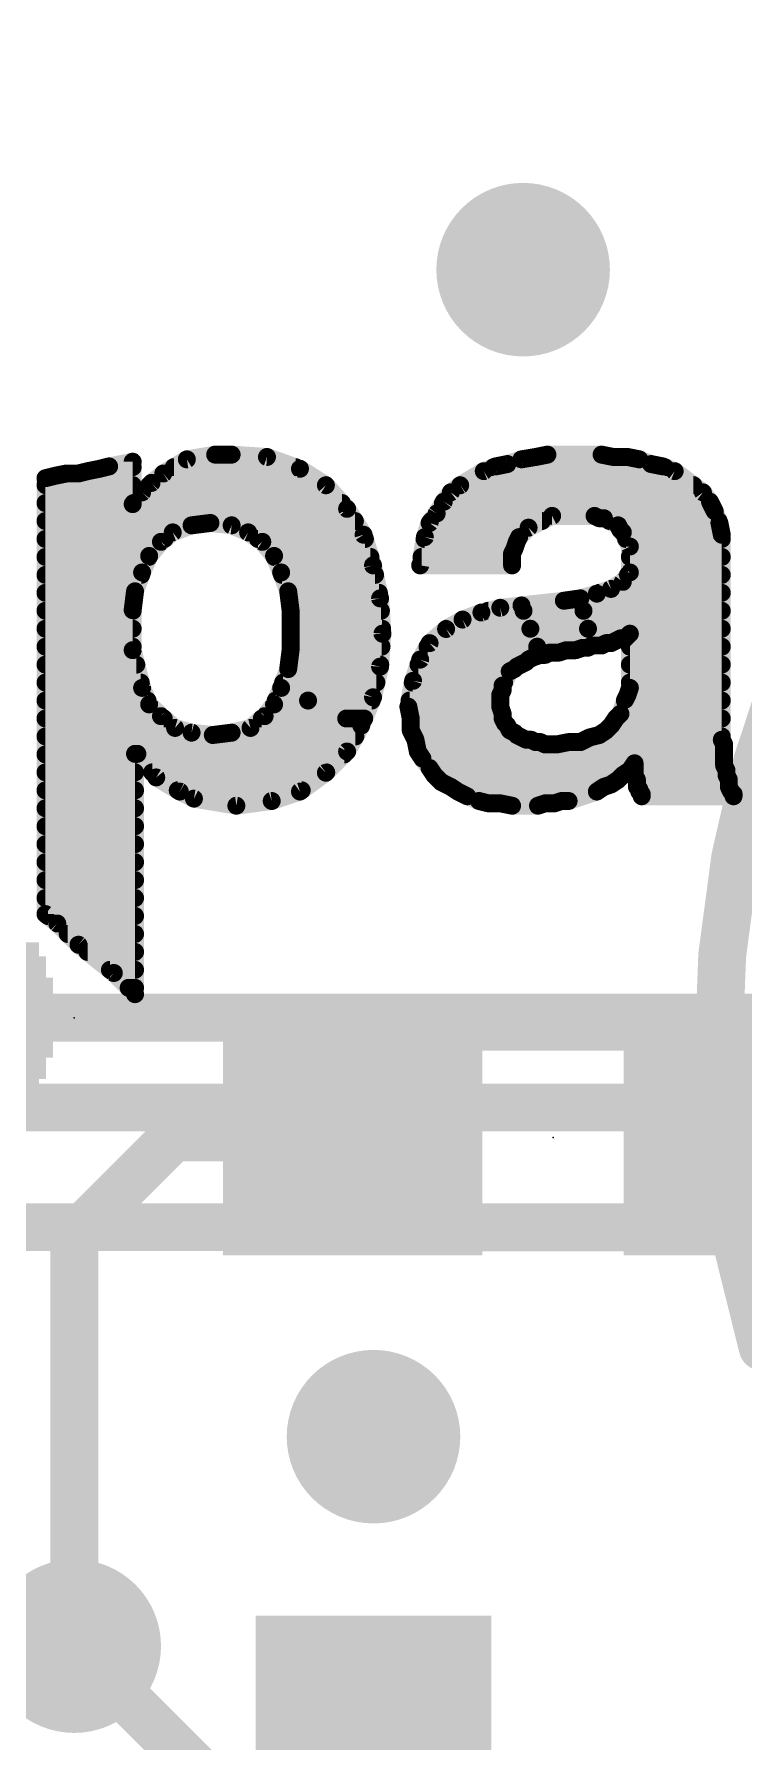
# Model space of a CAD drawing. Extents: x -29 to 78, y -11 to 40.
# Drawn here: x 5.54 to 8.56, y 21.56 to 28.81 of the extents above; entities that cross this region are included whole.
import ezdxf

# ---------------------------------------------------------------- set-up
doc = ezdxf.new("R2010")
doc.units = 0
for name, color, linetype in [('1', 12, 'CONTINUOUS'), ('16', 53, 'CONTINUOUS'), ('18', 110, 'CONTINUOUS'), ('21', 41, 'CONTINUOUS'), ('22', 40, 'CONTINUOUS'), ('23', 53, 'CONTINUOUS'), ('24', 53, 'CONTINUOUS'), ('51', 53, 'CONTINUOUS')]:
    doc.layers.add(name, color=color, linetype=linetype)

# ---------------------------------------------------------------- blocks, each defined once
blk = doc.blocks.new('RECT')
blk.add_solid([(-0.5, -0.5), (0.5, -0.5), (-0.5, 0.5), (0.5, 0.5)])
blk = doc.blocks.new('ROUNDV')
at = {"const_width": 0.5}
blk.add_lwpolyline([(0, -0.25, 1), (0, 0.25, 1), (0, -0.25)], format="xyb", dxfattribs=at)

msp = doc.modelspace()

# ---------------------------------------------------------------- linework, layer by layer
at = {"layer": '1', "const_width": 0.2032}
for points in [[(6.135, 24.13), (5.715, 23.71)], [(6.135, 24.13), (6.897, 24.13)], [(8.597, 24.13), (11.766, 24.13)], [(5.715, 21.971), (5.715, 23.71)]]:
    msp.add_lwpolyline(points, dxfattribs=at)
at = {"layer": '1', "const_width": 0.1016}
for points in [[(6.135, 24.1808, 1), (6.135, 24.0792)], [(6.1709, 24.0941, 1), (6.0991, 24.1659)], [(6.897, 24.0792, 1), (6.897, 24.1808)], [(8.597, 24.1808, 1), (8.597, 24.0792)], [(5.7658, 23.71, 1), (5.6642, 23.71)], [(5.6791, 23.7459, 1), (5.7509, 23.6741)], [(5.6642, 21.971, 1), (5.7658, 21.971)]]:
    msp.add_lwpolyline(points, format="xyb", dxfattribs=at)
at = {"layer": '16', "const_width": 0.2032}
for points in [[(3.048, 24.638), (11.43, 24.638)], [(11.684, 24.257), (3.937, 24.257)], [(4.953, 23.749), (8.636, 23.749)], [(8.636, 23.749), (11.049, 21.336)], [(9.271, 18.415), (5.715, 21.971)]]:
    msp.add_lwpolyline(points, dxfattribs=at)
at = {"layer": '16', "const_width": 0.1016}
for points in [[(8.6719, 23.7849, 1), (8.6001, 23.7131)], [(5.7509, 22.0069, 1), (5.6791, 21.9351)]]:
    msp.add_lwpolyline(points, format="xyb", dxfattribs=at)
at = {"layer": '21', "const_width": 0.0762}
for points in [[(5.863, 26.978), (5.963, 26.998)], [(5.963, 26.998), (5.963, 26.818)], [(6.093, 26.948), (6.193, 27.008)], [(6.193, 27.008), (6.313, 27.028)], [(6.313, 27.028), (6.383, 27.028)], [(6.383, 27.028), (6.533, 27.018)], [(6.533, 27.018), (6.673, 26.968)], [(7.553, 26.988), (7.613, 27.008)], [(7.613, 27.008), (7.673, 27.018)], [(7.673, 27.018), (7.723, 27.028)], [(7.723, 27.028), (7.953, 27.028)], [(7.953, 27.028), (8.003, 27.018)], [(8.003, 27.018), (8.063, 27.018)], [(8.063, 27.018), (8.113, 27.008)], [(8.113, 27.008), (8.163, 26.988)], [(5.593, 26.928), (5.633, 26.938)], [(5.593, 25.078), (5.593, 26.928)], [(5.633, 26.938), (5.683, 26.948)], [(5.683, 26.948), (5.733, 26.948)], [(5.733, 26.948), (5.773, 26.958)], [(5.773, 26.958), (5.823, 26.968)], [(5.823, 26.968), (5.863, 26.978)], [(5.8502, 26.9748), (5.963, 26.9748)], [(6.043, 26.908), (6.093, 26.948)], [(6.1377, 26.9748), (6.654, 26.9748)], [(6.673, 26.968), (6.783, 26.898)], [(7.353, 26.898), (7.453, 26.958)], [(7.453, 26.958), (7.503, 26.978)], [(7.495, 26.9748), (8.221, 26.9748)], [(7.503, 26.978), (7.553, 26.988)], [(8.163, 26.988), (8.213, 26.978)], [(8.213, 26.978), (8.263, 26.958)], [(8.263, 26.958), (8.383, 26.868)], [(5.593, 26.8986), (5.963, 26.8986)], [(5.963, 26.818), (6.003, 26.868)], [(6.003, 26.868), (6.043, 26.908)], [(6.0336, 26.8986), (6.7821, 26.8986)], [(6.783, 26.898), (6.873, 26.798)], [(7.283, 26.828), (7.313, 26.868)], [(7.313, 26.868), (7.353, 26.898)], [(7.354, 26.8986), (8.3422, 26.8986)], [(8.383, 26.868), (8.413, 26.828)], [(5.593, 26.8224), (5.963, 26.8224)], [(5.9665, 26.8224), (6.851, 26.8224)], [(6.873, 26.798), (6.943, 26.688)], [(7.253, 26.778), (7.283, 26.828)], [(7.2796, 26.8224), (8.4158, 26.8224)], [(8.413, 26.828), (8.433, 26.788)], [(8.433, 26.788), (8.453, 26.738)], [(5.593, 26.7462), (6.906, 26.7462)], [(6.213, 26.728), (6.133, 26.698)], [(6.293, 26.738), (6.213, 26.728)], [(6.383, 26.728), (6.293, 26.738)], [(6.453, 26.698), (6.383, 26.728)], [(7.203, 26.678), (7.223, 26.738)], [(7.223, 26.738), (7.253, 26.778)], [(7.2292, 26.7462), (7.6994, 26.7462)], [(7.643, 26.718), (7.603, 26.678)], [(7.743, 26.768), (7.643, 26.718)], [(7.923, 26.768), (7.743, 26.768)], [(7.943, 26.758), (7.923, 26.768)], [(7.963, 26.758), (7.943, 26.758)], [(8.023, 26.728), (7.963, 26.758)], [(7.9866, 26.7462), (8.4497, 26.7462)], [(8.033, 26.708), (8.023, 26.728)], [(8.043, 26.698), (8.033, 26.708)], [(8.453, 26.738), (8.463, 26.688)], [(5.593, 26.67), (6.098, 26.67)], [(6.083, 26.658), (6.033, 26.598)], [(6.133, 26.698), (6.083, 26.658)], [(6.513, 26.658), (6.453, 26.698)], [(6.495, 26.67), (6.9485, 26.67)], [(6.563, 26.598), (6.513, 26.658)], [(6.943, 26.688), (6.983, 26.558)], [(7.183, 26.558), (7.203, 26.678)], [(7.2017, 26.67), (7.599, 26.67)], [(7.593, 26.658), (7.583, 26.628)], [(7.603, 26.678), (7.593, 26.658)], [(8.073, 26.638), (8.043, 26.698)], [(8.057, 26.67), (8.463, 26.67)], [(8.073, 26.528), (8.073, 26.638)], [(8.463, 26.688), (8.463, 25.818)], [(5.593, 26.5938), (6.0312, 26.5938)], [(6.033, 26.598), (6.003, 26.528)], [(6.593, 26.528), (6.563, 26.598)], [(6.5648, 26.5938), (6.972, 26.5938)], [(7.189, 26.5938), (7.573, 26.5938)], [(7.583, 26.628), (7.573, 26.608)], [(7.573, 26.608), (7.573, 26.558)], [(8.073, 26.5938), (8.463, 26.5938)], [(5.593, 26.5176), (5.9991, 26.5176)], [(6.003, 26.528), (5.973, 26.448)], [(6.623, 26.448), (6.593, 26.528)], [(6.5969, 26.5176), (6.9917, 26.5176)], [(6.983, 26.558), (7.013, 26.418)], [(7.573, 26.558), (7.183, 26.558)], [(8.043, 26.488), (8.073, 26.528)], [(8.0652, 26.5176), (8.463, 26.5176)], [(5.593, 26.4414), (5.9722, 26.4414)], [(5.973, 26.448), (5.963, 26.368)], [(6.633, 26.368), (6.623, 26.448)], [(6.6238, 26.4414), (7.008, 26.4414)], [(7.013, 26.418), (7.023, 26.268)], [(7.793, 26.408), (7.863, 26.418)], [(7.863, 26.418), (7.933, 26.438)], [(7.863, 26.418), (7.913, 26.218)], [(7.913, 26.218), (7.863, 26.418)], [(7.933, 26.438), (7.993, 26.458)], [(7.9432, 26.4414), (8.463, 26.4414)], [(7.993, 26.458), (8.043, 26.488)], [(5.593, 26.3652), (5.963, 26.3652)], [(5.963, 26.368), (5.963, 26.198)], [(6.633, 26.278), (6.633, 26.368)], [(6.633, 26.3652), (7.0165, 26.3652)], [(7.363, 26.328), (7.443, 26.358)], [(7.443, 26.358), (7.523, 26.378)], [(7.4718, 26.3652), (7.6217, 26.3652)], [(7.523, 26.378), (7.613, 26.388)], [(7.613, 26.388), (7.793, 26.408)], [(7.693, 26.178), (7.613, 26.388)], [(7.613, 26.388), (7.693, 26.178)], [(7.6217, 26.3652), (7.8762, 26.3652)], [(7.8762, 26.3652), (8.463, 26.3652)], [(5.593, 26.289), (5.963, 26.289)], [(6.633, 26.289), (7.0216, 26.289)], [(6.633, 26.198), (6.633, 26.278)], [(6.633, 26.278), (7.023, 26.268)], [(7.023, 26.268), (6.633, 26.278)], [(7.223, 26.228), (7.293, 26.288)], [(7.293, 26.288), (7.363, 26.328)], [(7.2948, 26.289), (7.6507, 26.289)], [(7.6507, 26.289), (7.8953, 26.289)], [(7.8953, 26.289), (8.463, 26.289)], [(5.593, 26.2128), (5.963, 26.2128)], [(6.633, 26.2128), (7.0191, 26.2128)], [(7.023, 26.268), (7.013, 26.128)], [(7.183, 26.158), (7.223, 26.228)], [(7.2143, 26.2128), (7.6797, 26.2128)], [(7.6797, 26.2128), (7.9026, 26.2128)], [(7.873, 26.208), (7.843, 26.198)], [(7.893, 26.208), (7.873, 26.208)], [(7.913, 26.218), (7.893, 26.208)], [(7.953, 26.218), (7.913, 26.218)], [(7.973, 26.228), (7.953, 26.218)], [(7.993, 26.228), (7.973, 26.228)], [(8.033, 26.248), (7.993, 26.228)], [(8.053, 26.248), (8.033, 26.248)], [(8.073, 26.268), (8.053, 26.248)], [(8.073, 26.038), (8.073, 26.268)], [(8.073, 26.2128), (8.463, 26.2128)], [(5.593, 26.1366), (5.9784, 26.1366)], [(5.963, 26.198), (6.003, 26.038)], [(6.623, 26.118), (6.633, 26.198)], [(6.6253, 26.1366), (7.0136, 26.1366)], [(7.013, 26.128), (6.983, 25.998)], [(7.153, 26.068), (7.183, 26.158)], [(7.1759, 26.1366), (7.6102, 26.1366)], [(7.593, 26.128), (7.583, 26.118)], [(7.633, 26.148), (7.593, 26.128)], [(7.643, 26.158), (7.633, 26.148)], [(7.663, 26.168), (7.643, 26.158)], [(7.693, 26.178), (7.663, 26.168)], [(7.713, 26.178), (7.693, 26.178)], [(7.733, 26.188), (7.713, 26.178)], [(7.773, 26.188), (7.733, 26.188)], [(7.803, 26.198), (7.773, 26.188)], [(7.843, 26.198), (7.803, 26.198)], [(8.073, 26.1366), (8.463, 26.1366)], [(5.593, 26.0604), (5.9974, 26.0604)], [(6.593, 26.038), (6.623, 26.118)], [(6.6014, 26.0604), (6.9974, 26.0604)], [(7.133, 25.958), (7.153, 26.068)], [(7.1516, 26.0604), (7.5392, 26.0604)], [(7.563, 26.108), (7.533, 26.048)], [(7.583, 26.118), (7.563, 26.108)], [(8.073, 26.0604), (8.463, 26.0604)], [(5.593, 25.9842), (6.0261, 25.9842)], [(6.003, 26.038), (6.033, 25.968)], [(6.563, 25.968), (6.593, 26.038)], [(6.5699, 25.9842), (6.7073, 25.9842)], [(6.933, 25.878), (6.593, 26.038)], [(6.593, 26.038), (6.933, 25.878)], [(6.7073, 25.9842), (6.9773, 25.9842)], [(6.983, 25.998), (6.933, 25.878)], [(7.1378, 25.9842), (7.523, 25.9842)], [(7.533, 26.028), (7.523, 26.008)], [(7.523, 26.008), (7.523, 25.958)], [(7.533, 26.048), (7.533, 26.028)], [(8.033, 25.928), (8.053, 25.988)], [(8.0517, 25.9842), (8.463, 25.9842)], [(8.053, 25.988), (8.063, 26.008)], [(8.063, 26.008), (8.073, 26.038)], [(6.033, 25.968), (6.083, 25.918)], [(6.083, 25.918), (6.143, 25.868)], [(6.463, 25.868), (6.523, 25.918)], [(6.523, 25.918), (6.563, 25.968)], [(7.143, 25.908), (7.133, 25.958)], [(7.523, 25.958), (7.533, 25.928)], [(7.533, 25.928), (7.533, 25.908)], [(8.013, 25.908), (8.033, 25.928)], [(5.593, 25.908), (6.095, 25.908)], [(6.143, 25.868), (6.213, 25.848)], [(6.213, 25.848), (6.303, 25.838)], [(6.303, 25.838), (6.383, 25.848)], [(6.383, 25.848), (6.463, 25.868)], [(6.511, 25.908), (6.8693, 25.908)], [(6.8693, 25.908), (6.9455, 25.908)], [(6.933, 25.878), (6.873, 25.768)], [(7.143, 25.858), (7.143, 25.908)], [(7.143, 25.908), (7.533, 25.908)], [(7.163, 25.818), (7.143, 25.858)], [(7.533, 25.908), (7.543, 25.888)], [(7.543, 25.888), (7.553, 25.878)], [(7.553, 25.878), (7.563, 25.858)], [(7.563, 25.858), (7.583, 25.848)], [(7.583, 25.848), (7.593, 25.838)], [(7.593, 25.838), (7.633, 25.818)], [(7.903, 25.828), (7.943, 25.838)], [(7.943, 25.838), (7.973, 25.858)], [(7.973, 25.858), (7.993, 25.878)], [(7.993, 25.878), (8.013, 25.908)], [(8.013, 25.908), (8.463, 25.908)], [(5.593, 25.8318), (6.9078, 25.8318)], [(6.873, 25.768), (6.783, 25.678)], [(7.1561, 25.8318), (7.6054, 25.8318)], [(7.173, 25.768), (7.163, 25.818)], [(7.193, 25.738), (7.173, 25.768)], [(7.633, 25.818), (7.653, 25.818)], [(7.653, 25.818), (7.673, 25.808)], [(7.673, 25.808), (7.693, 25.808)], [(7.693, 25.808), (7.713, 25.798)], [(7.713, 25.798), (7.763, 25.798)], [(7.763, 25.798), (7.813, 25.808)], [(7.813, 25.808), (7.863, 25.808)], [(7.863, 25.808), (7.903, 25.828)], [(7.9182, 25.8318), (8.463, 25.8318)], [(8.463, 25.818), (8.473, 25.798)], [(8.473, 25.798), (8.473, 25.708)], [(5.593, 25.7556), (5.973, 25.7556)], [(5.983, 25.758), (5.973, 25.758)], [(5.973, 25.758), (5.973, 24.738)], [(6.063, 25.658), (5.983, 25.758)], [(5.9849, 25.7556), (6.8606, 25.7556)], [(7.1813, 25.7556), (8.473, 25.7556)], [(7.223, 25.698), (7.193, 25.738)], [(7.243, 25.668), (7.223, 25.698)], [(8.093, 25.718), (8.073, 25.688)], [(8.093, 25.658), (8.093, 25.718)], [(8.473, 25.708), (8.483, 25.688)], [(5.593, 25.6794), (5.973, 25.6794)], [(6.0459, 25.6794), (6.7844, 25.6794)], [(6.163, 25.598), (6.063, 25.658)], [(6.783, 25.678), (6.673, 25.598)], [(7.2354, 25.6794), (8.0601, 25.6794)], [(7.273, 25.638), (7.243, 25.668)], [(7.313, 25.618), (7.273, 25.638)], [(7.993, 25.628), (7.963, 25.618)], [(8.023, 25.648), (7.993, 25.628)], [(8.043, 25.668), (8.023, 25.648)], [(8.073, 25.688), (8.043, 25.668)], [(8.093, 25.6794), (8.483, 25.6794)], [(8.103, 25.648), (8.093, 25.658)], [(8.103, 25.618), (8.103, 25.648)], [(8.483, 25.688), (8.483, 25.668)], [(8.483, 25.668), (8.493, 25.648)], [(8.493, 25.648), (8.493, 25.618)], [(5.593, 25.6032), (5.973, 25.6032)], [(6.1543, 25.6032), (6.6802, 25.6032)], [(6.223, 25.568), (6.163, 25.598)], [(6.403, 25.538), (6.223, 25.568)], [(6.553, 25.558), (6.403, 25.538)], [(6.673, 25.598), (6.553, 25.558)], [(7.343, 25.598), (7.313, 25.618)], [(7.3352, 25.6032), (7.9408, 25.6032)], [(7.383, 25.578), (7.343, 25.598)], [(7.433, 25.558), (7.383, 25.578)], [(7.473, 25.548), (7.433, 25.558)], [(7.523, 25.548), (7.473, 25.548)], [(7.573, 25.538), (7.523, 25.548)], [(7.713, 25.548), (7.683, 25.538)], [(7.753, 25.548), (7.713, 25.548)], [(7.783, 25.558), (7.753, 25.548)], [(7.813, 25.558), (7.783, 25.558)], [(7.933, 25.598), (7.813, 25.558)], [(7.963, 25.618), (7.933, 25.598)], [(8.113, 25.608), (8.103, 25.618)], [(8.113, 25.598), (8.113, 25.608)], [(8.113, 25.6032), (8.5004, 25.6032)], [(8.123, 25.588), (8.113, 25.598)], [(8.123, 25.578), (8.123, 25.588)], [(8.513, 25.578), (8.123, 25.578)], [(8.493, 25.618), (8.503, 25.598)], [(8.503, 25.598), (8.513, 25.588)], [(8.513, 25.588), (8.513, 25.578)], [(5.593, 25.527), (5.973, 25.527)], [(7.683, 25.538), (7.573, 25.538)], [(5.593, 25.4508), (5.973, 25.4508)], [(5.593, 25.3746), (5.973, 25.3746)], [(5.593, 25.2984), (5.973, 25.2984)], [(5.593, 25.2222), (5.973, 25.2222)], [(5.593, 25.146), (5.973, 25.146)], [(5.643, 25.038), (5.593, 25.078)], [(5.6033, 25.0698), (5.973, 25.0698)], [(5.733, 24.948), (5.643, 25.038)], [(5.6874, 24.9936), (5.973, 24.9936)], [(5.883, 24.828), (5.733, 24.948)], [(5.7713, 24.9174), (5.973, 24.9174)], [(5.8665, 24.8412), (5.973, 24.8412)], [(5.973, 24.738), (5.883, 24.828)], [(5.946, 24.765), (5.973, 24.765)]]:
    msp.add_lwpolyline(points, dxfattribs=at)
at = {"layer": '21', "const_width": 0.0381}
for points in [[(5.9821, 26.998, 1), (5.944, 26.998)], [(5.9667, 26.9793, 1), (5.9593, 27.0167)], [(6.1899, 27.0268, 1), (6.1961, 26.9892)], [(6.2028, 26.9917, 1), (6.1832, 27.0243)], [(6.313, 27.0471, 1), (6.313, 27.009)], [(6.3161, 27.0092, 1), (6.3099, 27.0468)], [(6.3843, 27.047, 1), (6.3817, 27.009)], [(6.383, 27.009, 1), (6.383, 27.0471)], [(6.5394, 27.0359, 1), (6.5266, 27.0001)], [(6.5317, 26.999, 1), (6.5343, 27.037)], [(7.6099, 27.0268, 1), (7.6161, 26.9892)], [(7.619, 26.9899, 1), (7.607, 27.0261)], [(7.6693, 27.0367, 1), (7.6767, 26.9993)], [(7.6761, 26.9992, 1), (7.6699, 27.0368)], [(7.723, 27.0471, 1), (7.723, 27.009)], [(7.7267, 27.0093, 1), (7.7193, 27.0467)], [(7.9567, 27.0467, 1), (7.9493, 27.0093)], [(7.953, 27.009, 1), (7.953, 27.0471)], [(8.003, 27.0371, 1), (8.003, 26.999)], [(7.9993, 26.9993, 1), (8.0067, 27.0367)], [(8.0667, 27.0367, 1), (8.0593, 26.9993)], [(8.063, 26.999, 1), (8.063, 27.0371)], [(8.1201, 27.0257, 1), (8.1059, 26.9903)], [(8.1093, 26.9893, 1), (8.1167, 27.0267)], [(5.612, 26.928, 1), (5.5739, 26.928)], [(5.5884, 26.9465, 1), (5.5976, 26.9095)], [(5.6293, 26.9567, 1), (5.6367, 26.9193)], [(5.6376, 26.9195, 1), (5.6284, 26.9565)], [(5.683, 26.9671, 1), (5.683, 26.929)], [(5.6867, 26.9293, 1), (5.6793, 26.9667)], [(5.7284, 26.9665, 1), (5.7376, 26.9295)], [(5.733, 26.929, 1), (5.733, 26.9671)], [(5.7693, 26.9767, 1), (5.7767, 26.9393)], [(5.7776, 26.9395, 1), (5.7684, 26.9765)], [(5.8184, 26.9865, 1), (5.8276, 26.9495)], [(5.8267, 26.9493, 1), (5.8193, 26.9867)], [(5.8502, 26.9939, 1), (5.8502, 26.9558)], [(5.8593, 26.9967, 1), (5.8667, 26.9593)], [(5.8676, 26.9595, 1), (5.8584, 26.9965)], [(5.963, 26.9558, 1), (5.963, 26.9939)], [(6.0832, 26.9643, 1), (6.1028, 26.9317)], [(6.1049, 26.9331, 1), (6.0811, 26.9629)], [(6.1377, 26.9939, 1), (6.1377, 26.9558)], [(6.654, 26.9558, 1), (6.654, 26.9939)], [(6.6832, 26.9841, 1), (6.6628, 26.9519)], [(6.6666, 26.9501, 1), (6.6794, 26.9859)], [(7.4459, 26.9757, 1), (7.4601, 26.9403)], [(7.4628, 26.9417, 1), (7.4432, 26.9743)], [(7.495, 26.9939, 1), (7.495, 26.9558)], [(7.4993, 26.9967, 1), (7.5067, 26.9593)], [(7.5101, 26.9603, 1), (7.4959, 26.9957)], [(7.547, 27.0061, 1), (7.559, 26.9699)], [(7.5567, 26.9693, 1), (7.5493, 27.0067)], [(8.1667, 27.0067, 1), (8.1593, 26.9693)], [(8.1559, 26.9703, 1), (8.1701, 27.0057)], [(8.2201, 26.9957, 1), (8.2059, 26.9603)], [(8.2093, 26.9593, 1), (8.2167, 26.9967)], [(8.221, 26.9558, 1), (8.221, 26.9939)], [(8.2744, 26.9732, 1), (8.2516, 26.9428)], [(8.2559, 26.9403, 1), (8.2701, 26.9757)], [(5.593, 26.9177, 1), (5.593, 26.8796)], [(5.963, 26.8796, 1), (5.963, 26.9177)], [(5.9895, 26.8815, 1), (6.0165, 26.8545)], [(6.0179, 26.8561, 1), (5.9881, 26.8799)], [(6.0336, 26.9177, 1), (6.0336, 26.8796)], [(6.0311, 26.9229, 1), (6.0549, 26.8931)], [(6.0565, 26.8945, 1), (6.0295, 26.9215)], [(6.7972, 26.9107, 1), (6.7688, 26.8853)], [(6.7728, 26.8819, 1), (6.7932, 26.9141)], [(6.7821, 26.8796, 1), (6.7821, 26.9177)], [(7.3016, 26.8832, 1), (7.3244, 26.8528)], [(7.3282, 26.8566, 1), (7.2978, 26.8794)], [(7.3432, 26.9143, 1), (7.3628, 26.8817)], [(7.354, 26.9177, 1), (7.354, 26.8796)], [(7.3644, 26.8828, 1), (7.3416, 26.9132)], [(8.3422, 26.8796, 1), (8.3422, 26.9177)], [(8.3982, 26.8794, 1), (8.3678, 26.8566)], [(8.3716, 26.8528, 1), (8.3944, 26.8832)], [(5.593, 26.8415, 1), (5.593, 26.8034)], [(5.9481, 26.8299, 1), (5.9779, 26.8061)], [(5.944, 26.818, 1), (5.9821, 26.818)], [(5.9665, 26.8415, 1), (5.9665, 26.8034)], [(5.963, 26.8034, 1), (5.963, 26.8415)], [(6.851, 26.8034, 1), (6.851, 26.8415)], [(6.8891, 26.8082, 1), (6.8569, 26.7878)], [(6.8588, 26.7853, 1), (6.8872, 26.8107)], [(7.2796, 26.8415, 1), (7.2796, 26.8034)], [(7.2678, 26.8394, 1), (7.2982, 26.8166)], [(7.2993, 26.8182, 1), (7.2667, 26.8378)], [(8.43, 26.8365, 1), (8.396, 26.8195)], [(8.3978, 26.8166, 1), (8.4282, 26.8394)], [(8.4507, 26.7951, 1), (8.4153, 26.7809)], [(8.4158, 26.8034, 1), (8.4158, 26.8415)], [(5.593, 26.7653, 1), (5.593, 26.7272)], [(6.2106, 26.7469, 1), (6.2154, 26.7091)], [(6.2197, 26.7102, 1), (6.2063, 26.7458)], [(6.2951, 26.7569, 1), (6.2909, 26.7191)], [(6.2954, 26.7191, 1), (6.2906, 26.7569)], [(6.3905, 26.7455, 1), (6.3755, 26.7105)], [(6.3809, 26.7091, 1), (6.3851, 26.7469)], [(6.906, 26.7272, 1), (6.906, 26.7653)], [(7.2078, 26.7494, 1), (7.2382, 26.7266)], [(7.2411, 26.732, 1), (7.2049, 26.744)], [(7.2292, 26.7653, 1), (7.2292, 26.7272)], [(7.2367, 26.7878, 1), (7.2693, 26.7682)], [(7.2682, 26.7666, 1), (7.2378, 26.7894)], [(7.6345, 26.735, 1), (7.6515, 26.701)], [(7.6565, 26.7045, 1), (7.6295, 26.7315)], [(7.6994, 26.7272, 1), (7.6994, 26.7653)], [(7.743, 26.7871, 1), (7.743, 26.749)], [(7.7515, 26.751, 1), (7.7345, 26.785)], [(7.9315, 26.785, 1), (7.9145, 26.751)], [(7.923, 26.749, 1), (7.923, 26.7871)], [(7.943, 26.7771, 1), (7.943, 26.739)], [(7.9345, 26.741, 1), (7.9515, 26.775)], [(7.9715, 26.775, 1), (7.9545, 26.741)], [(7.963, 26.739, 1), (7.963, 26.7771)], [(7.9866, 26.7653, 1), (7.9866, 26.7272)], [(8.04, 26.7365, 1), (8.006, 26.7195)], [(8.0465, 26.7215, 1), (8.0195, 26.6945)], [(8.0145, 26.711, 1), (8.0315, 26.745)], [(8.416, 26.7795, 1), (8.45, 26.7965)], [(8.4717, 26.7417, 1), (8.4343, 26.7343)], [(8.4353, 26.7309, 1), (8.4707, 26.7451)], [(8.4497, 26.7272, 1), (8.4497, 26.7653)], [(5.593, 26.6891, 1), (5.593, 26.651)], [(6.0711, 26.6729, 1), (6.0949, 26.6431)], [(6.0976, 26.6458, 1), (6.0684, 26.6702)], [(6.098, 26.651, 1), (6.098, 26.6891)], [(6.1263, 26.7158, 1), (6.1397, 26.6802)], [(6.1449, 26.6831, 1), (6.1211, 26.7129)], [(6.4636, 26.7139, 1), (6.4424, 26.6821)], [(6.4455, 26.6805, 1), (6.4605, 26.7155)], [(6.495, 26.6891, 1), (6.495, 26.651)], [(6.5276, 26.6702, 1), (6.4984, 26.6458)], [(6.5024, 26.6421, 1), (6.5236, 26.6739)], [(6.9612, 26.6936, 1), (6.9248, 26.6824)], [(6.9269, 26.6778, 1), (6.9591, 26.6982)], [(6.9485, 26.651, 1), (6.9485, 26.6891)], [(7.2017, 26.6891, 1), (7.2017, 26.651)], [(7.1849, 26.684, 1), (7.2211, 26.672)], [(7.2218, 26.6749, 1), (7.1842, 26.6811)], [(7.576, 26.6665, 1), (7.61, 26.6495)], [(7.6111, 26.652, 1), (7.5749, 26.664)], [(7.5895, 26.6915, 1), (7.6165, 26.6645)], [(7.62, 26.6695, 1), (7.586, 26.6865)], [(7.599, 26.651, 1), (7.599, 26.6891)], [(8.016, 26.6995, 1), (8.05, 26.7165)], [(8.06, 26.7065, 1), (8.026, 26.6895)], [(8.0295, 26.6845, 1), (8.0565, 26.7115)], [(8.057, 26.6891, 1), (8.057, 26.651)], [(8.0921, 26.638, 1), (8.054, 26.638)], [(8.4821, 26.688, 1), (8.444, 26.688)], [(8.4443, 26.6843, 1), (8.4817, 26.6917)], [(8.463, 26.651, 1), (8.463, 26.6891)], [(5.593, 26.6129, 1), (5.593, 26.5748)], [(6.0184, 26.6102, 1), (6.0476, 26.5858)], [(6.0505, 26.5905, 1), (6.0155, 26.6055)], [(6.0312, 26.5748, 1), (6.0312, 26.6129)], [(6.5805, 26.6055, 1), (6.5455, 26.5905)], [(6.5648, 26.6129, 1), (6.5648, 26.5748)], [(6.5484, 26.5858, 1), (6.5776, 26.6102)], [(6.972, 26.5748, 1), (6.972, 26.6129)], [(7.189, 26.6129, 1), (7.189, 26.5748)], [(7.556, 26.6165, 1), (7.59, 26.5995)], [(7.5921, 26.608, 1), (7.554, 26.608)], [(7.5649, 26.634, 1), (7.6011, 26.622)], [(7.6, 26.6195, 1), (7.566, 26.6365)], [(7.573, 26.5748, 1), (7.573, 26.6129)], [(8.073, 26.6129, 1), (8.073, 26.5748)], [(8.056, 26.6295, 1), (8.09, 26.6465)], [(8.463, 26.5748, 1), (8.463, 26.6129)], [(5.593, 26.5367, 1), (5.593, 26.4986)], [(5.9855, 26.5355, 1), (6.0205, 26.5205)], [(6.0208, 26.5213, 1), (5.9852, 26.5347)], [(5.9991, 26.4986, 1), (5.9991, 26.5367)], [(6.6108, 26.5347, 1), (6.5752, 26.5213)], [(6.5755, 26.5205, 1), (6.6105, 26.5355)], [(6.5969, 26.5367, 1), (6.5969, 26.4986)], [(7.0016, 26.562, 1), (6.9644, 26.554)], [(6.9648, 26.5524, 1), (7.0012, 26.5636)], [(6.9917, 26.4986, 1), (6.9917, 26.5367)], [(7.183, 26.577, 1), (7.183, 26.5389)], [(7.1642, 26.5611, 1), (7.2018, 26.5549)], [(7.554, 26.558, 1), (7.5921, 26.558)], [(7.573, 26.5389, 1), (7.573, 26.577)], [(8.0652, 26.5367, 1), (8.0652, 26.4986)], [(8.054, 26.528, 1), (8.0921, 26.528)], [(8.0882, 26.5166, 1), (8.0578, 26.5394)], [(8.463, 26.4986, 1), (8.463, 26.5367)], [(5.593, 26.4605, 1), (5.593, 26.4224)], [(5.9552, 26.4547, 1), (5.9908, 26.4413)], [(5.9919, 26.4456, 1), (5.9541, 26.4504)], [(5.9722, 26.4224, 1), (5.9722, 26.4605)], [(6.6419, 26.4504, 1), (6.6041, 26.4456)], [(6.6238, 26.4605, 1), (6.6238, 26.4224)], [(6.6052, 26.4413, 1), (6.6408, 26.4547)], [(7.032, 26.4193, 1), (6.994, 26.4167)], [(7.008, 26.4224, 1), (7.008, 26.4605)], [(7.8815, 26.4226, 1), (7.8445, 26.4134)], [(7.8815, 26.4226, 1), (7.8445, 26.4134)], [(7.8578, 26.4363, 1), (7.8682, 26.3997)], [(7.8657, 26.3991, 1), (7.8603, 26.4369)], [(7.927, 26.4561, 1), (7.939, 26.4199)], [(7.9432, 26.4605, 1), (7.9432, 26.4224)], [(7.9382, 26.4197, 1), (7.9278, 26.4563)], [(7.9832, 26.4743, 1), (8.0028, 26.4417)], [(7.999, 26.4399, 1), (7.987, 26.4761)], [(8.0278, 26.4994, 1), (8.0582, 26.4766)], [(8.0528, 26.4717, 1), (8.0332, 26.5043)], [(8.463, 26.4224, 1), (8.463, 26.4605)], [(5.593, 26.3843, 1), (5.593, 26.3462)], [(5.9821, 26.368, 1), (5.944, 26.368)], [(5.9441, 26.3704, 1), (5.9819, 26.3656)], [(5.963, 26.3462, 1), (5.963, 26.3843)], [(6.6521, 26.368, 1), (6.6139, 26.368)], [(6.633, 26.3843, 1), (6.633, 26.3462)], [(6.6141, 26.3656, 1), (6.6519, 26.3704)], [(6.9944, 26.414, 1), (7.0316, 26.422)], [(7.0165, 26.3462, 1), (7.0165, 26.3843)], [(7.4384, 26.3765, 1), (7.4476, 26.3395)], [(7.4497, 26.3402, 1), (7.4363, 26.3758)], [(7.4718, 26.3843, 1), (7.4718, 26.3462)], [(7.5209, 26.3969, 1), (7.5251, 26.3591)], [(7.5276, 26.3595, 1), (7.5184, 26.3965)], [(7.6308, 26.3948, 1), (7.5952, 26.3812)], [(7.6308, 26.3948, 1), (7.5952, 26.3812)], [(7.6109, 26.4069, 1), (7.6151, 26.3691)], [(7.6217, 26.3843, 1), (7.6217, 26.3462)], [(7.6151, 26.3691, 1), (7.6109, 26.4069)], [(7.6217, 26.3462, 1), (7.6217, 26.3843)], [(7.7903, 26.4269, 1), (7.7957, 26.3891)], [(7.7951, 26.3891, 1), (7.7909, 26.4269)], [(7.8762, 26.3843, 1), (7.8762, 26.3462)], [(7.8762, 26.3462, 1), (7.8762, 26.3843)], [(8.463, 26.3462, 1), (8.463, 26.3843)], [(5.593, 26.3081, 1), (5.593, 26.27)], [(5.963, 26.27, 1), (5.963, 26.3081)], [(6.633, 26.3081, 1), (6.633, 26.27)], [(6.6521, 26.278, 1), (6.6139, 26.278)], [(6.6335, 26.297, 1), (6.6325, 26.259)], [(6.6335, 26.297, 1), (6.6325, 26.259)], [(7.0216, 26.27, 1), (7.0216, 26.3081)], [(7.2835, 26.3045, 1), (7.3025, 26.2715)], [(7.2948, 26.3081, 1), (7.2948, 26.27)], [(7.3054, 26.2735, 1), (7.2806, 26.3025)], [(7.3563, 26.3458, 1), (7.3697, 26.3102)], [(7.3725, 26.3115, 1), (7.3535, 26.3445)], [(7.6507, 26.3081, 1), (7.6507, 26.27)], [(7.6507, 26.27, 1), (7.6507, 26.3081)], [(7.8953, 26.3081, 1), (7.8953, 26.27)], [(7.8953, 26.27, 1), (7.8953, 26.3081)], [(8.463, 26.27, 1), (8.463, 26.3081)], [(5.593, 26.2319, 1), (5.593, 26.1938)], [(5.963, 26.1938, 1), (5.963, 26.2319)], [(6.6139, 26.278, 1), (6.6521, 26.278)], [(6.633, 26.2319, 1), (6.633, 26.1938)], [(7.042, 26.2666, 1), (7.004, 26.2694)], [(7.004, 26.2667, 1), (7.042, 26.2693)], [(7.0191, 26.1938, 1), (7.0191, 26.2319)], [(7.0225, 26.249, 1), (7.0235, 26.287)], [(7.0225, 26.249, 1), (7.0235, 26.287)], [(7.2143, 26.2319, 1), (7.2143, 26.1938)], [(7.2106, 26.2425, 1), (7.2354, 26.2135)], [(7.2395, 26.2185, 1), (7.2065, 26.2375)], [(7.6797, 26.2319, 1), (7.6797, 26.1938)], [(7.6797, 26.1938, 1), (7.6797, 26.2319)], [(7.873, 26.2271, 1), (7.873, 26.189)], [(7.879, 26.1899, 1), (7.867, 26.2261)], [(7.8845, 26.225, 1), (7.9015, 26.191)], [(7.893, 26.189, 1), (7.893, 26.2271)], [(7.913, 26.237, 1), (7.913, 26.1989)], [(7.8945, 26.2134, 1), (7.9315, 26.2226)], [(7.8945, 26.2134, 1), (7.9315, 26.2226)], [(7.9026, 26.1938, 1), (7.9026, 26.2319)], [(7.9215, 26.201, 1), (7.9045, 26.235)], [(7.9445, 26.235, 1), (7.9615, 26.201)], [(7.953, 26.1989, 1), (7.953, 26.237)], [(7.973, 26.2471, 1), (7.973, 26.209)], [(7.9815, 26.211, 1), (7.9645, 26.245)], [(7.9845, 26.245, 1), (8.0015, 26.211)], [(7.993, 26.209, 1), (7.993, 26.2471)], [(8.033, 26.2671, 1), (8.033, 26.229)], [(8.0415, 26.231, 1), (8.0245, 26.265)], [(8.0395, 26.2615, 1), (8.0665, 26.2345)], [(8.053, 26.229, 1), (8.053, 26.2671)], [(8.073, 26.2319, 1), (8.073, 26.1938)], [(8.0921, 26.268, 1), (8.054, 26.268)], [(8.0865, 26.2545, 1), (8.0595, 26.2815)], [(8.463, 26.1938, 1), (8.463, 26.2319)], [(5.593, 26.1557, 1), (5.593, 26.1176)], [(5.9815, 26.2026, 1), (5.9445, 26.1934)], [(5.944, 26.198, 1), (5.9821, 26.198)], [(5.9784, 26.1176, 1), (5.9784, 26.1557)], [(6.6253, 26.1557, 1), (6.6253, 26.1176)], [(6.6139, 26.198, 1), (6.6521, 26.198)], [(6.6519, 26.1956, 1), (6.6141, 26.2004)], [(7.0316, 26.1237, 1), (6.9944, 26.1323)], [(7.0136, 26.1176, 1), (7.0136, 26.1557)], [(7.1759, 26.1557, 1), (7.1759, 26.1176)], [(7.1665, 26.1675, 1), (7.1995, 26.1485)], [(7.2011, 26.152, 1), (7.1649, 26.164)], [(7.6065, 26.1145, 1), (7.5795, 26.1415)], [(7.6102, 26.1176, 1), (7.6102, 26.1557)], [(7.6195, 26.1615, 1), (7.6465, 26.1345)], [(7.6345, 26.175, 1), (7.6515, 26.141)], [(7.6415, 26.131, 1), (7.6245, 26.165)], [(7.6565, 26.1445, 1), (7.6295, 26.1715)], [(7.657, 26.1861, 1), (7.669, 26.1499)], [(7.6715, 26.151, 1), (7.6545, 26.185)], [(7.693, 26.1971, 1), (7.693, 26.159)], [(7.6752, 26.1712, 1), (7.7108, 26.1848)], [(7.6752, 26.1712, 1), (7.7108, 26.1848)], [(7.699, 26.1599, 1), (7.687, 26.1961)], [(7.7045, 26.195, 1), (7.7215, 26.161)], [(7.713, 26.159, 1), (7.713, 26.1971)], [(7.733, 26.2071, 1), (7.733, 26.169)], [(7.7415, 26.171, 1), (7.7245, 26.205)], [(7.767, 26.2061, 1), (7.779, 26.1699)], [(7.773, 26.169, 1), (7.773, 26.2071)], [(7.803, 26.2171, 1), (7.803, 26.179)], [(7.809, 26.1799, 1), (7.797, 26.2161)], [(7.837, 26.2161, 1), (7.849, 26.1799)], [(7.843, 26.179, 1), (7.843, 26.2171)], [(8.073, 26.1557, 1), (8.073, 26.1176)], [(8.463, 26.1176, 1), (8.463, 26.1557)], [(5.593, 26.0795, 1), (5.593, 26.0414)], [(5.9974, 26.0414, 1), (5.9974, 26.0795)], [(6.6014, 26.0795, 1), (6.6014, 26.0414)], [(6.6041, 26.1204, 1), (6.6419, 26.1156)], [(6.6408, 26.1113, 1), (6.6052, 26.1247)], [(6.994, 26.1294, 1), (7.032, 26.1266)], [(6.9974, 26.0414, 1), (6.9974, 26.0795)], [(7.1516, 26.0795, 1), (7.1516, 26.0414)], [(7.1349, 26.074, 1), (7.1711, 26.062)], [(7.1717, 26.0646, 1), (7.1343, 26.0714)], [(7.5392, 26.0414, 1), (7.5392, 26.0795)], [(7.5545, 26.125, 1), (7.5715, 26.091)], [(7.58, 26.0995, 1), (7.546, 26.1165)], [(7.5695, 26.1315, 1), (7.5965, 26.1045)], [(7.5845, 26.145, 1), (7.6015, 26.111)], [(7.5915, 26.101, 1), (7.5745, 26.135)], [(8.073, 26.0795, 1), (8.073, 26.0414)], [(8.463, 26.0414, 1), (8.463, 26.0795)], [(5.593, 26.0033, 1), (5.593, 25.9652)], [(6.0205, 26.0455, 1), (5.9855, 26.0305)], [(5.9845, 26.0334, 1), (6.0215, 26.0426)], [(6.0261, 25.9652, 1), (6.0261, 26.0033)], [(6.5699, 26.0033, 1), (6.5699, 25.9652)], [(6.6011, 26.0552, 1), (6.5849, 26.0208)], [(6.6011, 26.0552, 1), (6.5849, 26.0208)], [(6.5752, 26.0447, 1), (6.6108, 26.0313)], [(6.6105, 26.0305, 1), (6.5755, 26.0455)], [(6.7073, 26.0033, 1), (6.7073, 25.9652)], [(6.7073, 25.9652, 1), (6.7073, 26.0033)], [(6.9644, 26.0023, 1), (7.0016, 25.9937)], [(7.0006, 25.9907, 1), (6.9654, 26.0053)], [(6.9773, 25.9652, 1), (6.9773, 26.0033)], [(7.1378, 26.0033, 1), (7.1378, 25.9652)], [(7.5421, 26.008, 1), (7.504, 26.008)], [(7.506, 26.0165, 1), (7.54, 25.9995)], [(7.516, 26.0565, 1), (7.55, 26.0395)], [(7.5521, 26.048, 1), (7.514, 26.048)], [(7.514, 26.028, 1), (7.5521, 26.028)], [(7.55, 26.0195, 1), (7.516, 26.0365)], [(7.523, 25.9652, 1), (7.523, 26.0033)], [(8.0517, 26.0033, 1), (8.0517, 25.9652)], [(8.0711, 25.982, 1), (8.0349, 25.994)], [(8.0449, 26.014, 1), (8.0811, 26.002)], [(8.08, 25.9995, 1), (8.046, 26.0165)], [(8.054, 26.038, 1), (8.0921, 26.038)], [(8.0911, 26.032, 1), (8.0549, 26.044)], [(8.463, 25.9652, 1), (8.463, 26.0033)], [(6.0465, 25.9815, 1), (6.0195, 25.9545)], [(6.0155, 25.9605, 1), (6.0505, 25.9755)], [(6.0952, 25.9326, 1), (6.0708, 25.9034)], [(6.0695, 25.9045, 1), (6.0965, 25.9315)], [(6.5081, 25.9299, 1), (6.5379, 25.9061)], [(6.5352, 25.9034, 1), (6.5108, 25.9326)], [(6.5455, 25.9755, 1), (6.5805, 25.9605)], [(6.5779, 25.9561, 1), (6.5481, 25.9799)], [(7.1517, 25.9617, 1), (7.1143, 25.9543)], [(7.1143, 25.9614, 1), (7.1517, 25.9546)], [(7.5411, 25.964, 1), (7.5049, 25.952)], [(7.504, 25.958, 1), (7.5421, 25.958)], [(7.5521, 25.928, 1), (7.514, 25.928)], [(7.5149, 25.922, 1), (7.5511, 25.934)], [(8.0149, 25.934, 1), (8.0511, 25.922)], [(8.0465, 25.9145, 1), (8.0195, 25.9415)], [(8.036, 25.9965, 1), (8.07, 25.9795)], [(5.593, 25.9271, 1), (5.593, 25.889)], [(6.095, 25.889, 1), (6.095, 25.9271)], [(6.1482, 25.8863, 1), (6.1378, 25.8497)], [(6.1308, 25.8534, 1), (6.1552, 25.8826)], [(6.2151, 25.8669, 1), (6.2109, 25.8291)], [(6.2078, 25.8297, 1), (6.2182, 25.8663)], [(6.3006, 25.8569, 1), (6.3054, 25.8191)], [(6.3009, 25.8191, 1), (6.3051, 25.8569)], [(6.3784, 25.8665, 1), (6.3876, 25.8295)], [(6.3854, 25.8291, 1), (6.3806, 25.8669)], [(6.4508, 25.8826, 1), (6.4752, 25.8534)], [(6.4676, 25.8495, 1), (6.4584, 25.8865)], [(6.511, 25.9271, 1), (6.511, 25.889)], [(6.8693, 25.9271, 1), (6.8693, 25.889)], [(6.8693, 25.889, 1), (6.8693, 25.9271)], [(6.9154, 25.8853, 1), (6.9506, 25.8707)], [(6.9497, 25.8689, 1), (6.9163, 25.8871)], [(6.9249, 25.8608, 1), (6.9411, 25.8952)], [(6.9249, 25.8608, 1), (6.9411, 25.8952)], [(6.9455, 25.889, 1), (6.9455, 25.9271)], [(7.1621, 25.908, 1), (7.124, 25.908)], [(7.143, 25.9271, 1), (7.143, 25.889)], [(7.16, 25.8665, 1), (7.126, 25.8495)], [(7.124, 25.858, 1), (7.1621, 25.858)], [(7.1243, 25.9043, 1), (7.1617, 25.9117)], [(7.55, 25.9165, 1), (7.516, 25.8995)], [(7.514, 25.908, 1), (7.5521, 25.908)], [(7.5565, 25.9015, 1), (7.5295, 25.8745)], [(7.526, 25.8795, 1), (7.56, 25.8965)], [(7.533, 25.889, 1), (7.533, 25.9271)], [(7.57, 25.8865, 1), (7.536, 25.8695)], [(7.5395, 25.8645, 1), (7.5665, 25.8915)], [(7.5715, 25.875, 1), (7.5545, 25.841)], [(7.546, 25.8495, 1), (7.58, 25.8665)], [(7.5965, 25.8615, 1), (7.5695, 25.8345)], [(7.6015, 25.855, 1), (7.5845, 25.821)], [(7.5745, 25.831, 1), (7.5915, 25.865)], [(7.9476, 25.8195, 1), (7.9384, 25.8565)], [(7.9595, 25.8715, 1), (7.9865, 25.8445)], [(7.9836, 25.8421, 1), (7.9624, 25.8739)], [(7.9771, 25.8886, 1), (8.0089, 25.8674)], [(8.0065, 25.8645, 1), (7.9795, 25.8915)], [(8.013, 25.9271, 1), (8.013, 25.889)], [(7.9995, 25.9215, 1), (8.0265, 25.8945)], [(8.0289, 25.8974, 1), (7.9971, 25.9186)], [(8.463, 25.889, 1), (8.463, 25.9271)], [(5.593, 25.8509, 1), (5.593, 25.8128)], [(6.8865, 25.7545, 1), (6.8595, 25.7815)], [(6.9078, 25.8128, 1), (6.9078, 25.8509)], [(7.1561, 25.8509, 1), (7.1561, 25.8128)], [(7.1817, 25.8217, 1), (7.1443, 25.8143)], [(7.146, 25.8095, 1), (7.18, 25.8265)], [(7.1889, 25.7786, 1), (7.1571, 25.7574)], [(7.5795, 25.8245, 1), (7.6065, 25.8515)], [(7.6054, 25.8128, 1), (7.6054, 25.8509)], [(7.633, 25.8371, 1), (7.633, 25.799)], [(7.6245, 25.801, 1), (7.6415, 25.835)], [(7.6615, 25.835, 1), (7.6445, 25.801)], [(7.653, 25.799, 1), (7.653, 25.8371)], [(7.673, 25.827, 1), (7.673, 25.7889)], [(7.6645, 25.791, 1), (7.6815, 25.825)], [(7.7015, 25.825, 1), (7.6845, 25.791)], [(7.693, 25.7889, 1), (7.693, 25.827)], [(7.713, 25.8171, 1), (7.713, 25.779)], [(7.7045, 25.781, 1), (7.7215, 25.815)], [(7.7593, 25.8167, 1), (7.7667, 25.7793)], [(7.763, 25.779, 1), (7.763, 25.8171)], [(7.813, 25.827, 1), (7.813, 25.7889)], [(7.8167, 25.7893, 1), (7.8093, 25.8267)], [(7.8545, 25.825, 1), (7.8715, 25.791)], [(7.863, 25.7889, 1), (7.863, 25.827)], [(7.8984, 25.8465, 1), (7.9076, 25.8095)], [(7.9115, 25.811, 1), (7.8945, 25.845)], [(7.9182, 25.8509, 1), (7.9182, 25.8128)], [(7.9324, 25.8539, 1), (7.9536, 25.8221)], [(8.48, 25.8265, 1), (8.446, 25.8095)], [(8.444, 25.818, 1), (8.4821, 25.818)], [(8.4921, 25.798, 1), (8.454, 25.798)], [(8.456, 25.7895, 1), (8.49, 25.8065)], [(8.463, 25.8128, 1), (8.463, 25.8509)], [(5.593, 25.7747, 1), (5.593, 25.7366)], [(5.992, 25.758, 1), (5.9539, 25.758)], [(5.973, 25.7771, 1), (5.973, 25.739)], [(5.9979, 25.7699, 1), (5.9681, 25.7461)], [(5.9849, 25.7747, 1), (5.9849, 25.7366)], [(5.973, 25.7366, 1), (5.973, 25.7747)], [(5.983, 25.739, 1), (5.983, 25.7771)], [(6.8563, 25.7771, 1), (6.8897, 25.7589)], [(6.8606, 25.7366, 1), (6.8606, 25.7747)], [(7.1543, 25.7643, 1), (7.1917, 25.7717)], [(7.1813, 25.7747, 1), (7.1813, 25.7366)], [(7.2082, 25.7494, 1), (7.1778, 25.7266)], [(7.1771, 25.7274, 1), (7.2089, 25.7486)], [(7.2389, 25.7086, 1), (7.2071, 25.6874)], [(8.112, 25.718, 1), (8.0739, 25.718)], [(8.1089, 25.7074, 1), (8.0771, 25.7286)], [(8.49, 25.7165, 1), (8.456, 25.6995)], [(8.473, 25.7366, 1), (8.473, 25.7747)], [(5.593, 25.6985, 1), (5.593, 25.6604)], [(5.973, 25.6604, 1), (5.973, 25.6985)], [(6.0459, 25.6985, 1), (6.0459, 25.6604)], [(6.0728, 25.6743, 1), (6.0532, 25.6417)], [(6.0481, 25.6461, 1), (6.0779, 25.6699)], [(6.7695, 25.6915, 1), (6.7965, 25.6645)], [(6.7942, 25.6626, 1), (6.7718, 25.6934)], [(6.7844, 25.6604, 1), (6.7844, 25.6985)], [(7.2078, 25.6866, 1), (7.2382, 25.7094)], [(7.2354, 25.6985, 1), (7.2354, 25.6604)], [(7.2565, 25.6815, 1), (7.2295, 25.6545)], [(7.2271, 25.6574, 1), (7.2589, 25.6786)], [(7.2815, 25.655, 1), (7.2645, 25.621)], [(7.2595, 25.6245, 1), (7.2865, 25.6515)], [(7.9824, 25.6439, 1), (8.0036, 25.6121)], [(7.999, 25.6099, 1), (7.987, 25.6461)], [(8.0095, 25.6615, 1), (8.0365, 25.6345)], [(8.0336, 25.6321, 1), (8.0124, 25.6639)], [(8.0324, 25.6839, 1), (8.0536, 25.6521)], [(8.0565, 25.6545, 1), (8.0295, 25.6815)], [(8.0571, 25.6986, 1), (8.0889, 25.6774)], [(8.0601, 25.6604, 1), (8.0601, 25.6985)], [(8.0836, 25.6721, 1), (8.0624, 25.7039)], [(8.093, 25.6985, 1), (8.093, 25.6604)], [(8.1065, 25.6715, 1), (8.0795, 25.6445)], [(8.0739, 25.658, 1), (8.112, 25.658)], [(8.122, 25.648, 1), (8.0839, 25.648)], [(8.0895, 25.6345, 1), (8.1165, 25.6615)], [(8.454, 25.708, 1), (8.4921, 25.708)], [(8.5, 25.6765, 1), (8.466, 25.6595)], [(8.5021, 25.688, 1), (8.464, 25.688)], [(8.464, 25.668, 1), (8.5021, 25.668)], [(8.466, 25.6795, 1), (8.5, 25.6965)], [(8.5121, 25.648, 1), (8.474, 25.648)], [(8.476, 25.6395, 1), (8.51, 25.6565)], [(8.483, 25.6604, 1), (8.483, 25.6985)], [(5.593, 25.6223, 1), (5.593, 25.5842)], [(5.973, 25.5842, 1), (5.973, 25.6223)], [(6.1543, 25.6223, 1), (6.1543, 25.5842)], [(6.1715, 25.615, 1), (6.1545, 25.581)], [(6.1532, 25.5817, 1), (6.1728, 25.6143)], [(6.2261, 25.5868, 1), (6.2199, 25.5492)], [(6.2145, 25.551, 1), (6.2315, 25.585)], [(6.547, 25.5761, 1), (6.559, 25.5399)], [(6.5555, 25.5391, 1), (6.5505, 25.5769)], [(6.6618, 25.6134, 1), (6.6842, 25.5826)], [(6.679, 25.5799, 1), (6.667, 25.6161)], [(6.6802, 25.5842, 1), (6.6802, 25.6223)], [(7.3236, 25.6339, 1), (7.3024, 25.6021)], [(7.3045, 25.601, 1), (7.3215, 25.635)], [(7.3352, 25.6223, 1), (7.3352, 25.5842)], [(7.3515, 25.615, 1), (7.3345, 25.581)], [(7.3324, 25.5821, 1), (7.3536, 25.6139)], [(7.3901, 25.5957, 1), (7.3759, 25.5603)], [(7.3745, 25.561, 1), (7.3915, 25.595)], [(7.4376, 25.5765, 1), (7.4284, 25.5395)], [(7.4259, 25.5403, 1), (7.4401, 25.5757)], [(7.473, 25.5671, 1), (7.473, 25.529)], [(7.4684, 25.5295, 1), (7.4776, 25.5665)], [(7.5267, 25.5667, 1), (7.5193, 25.5293)], [(7.523, 25.529, 1), (7.523, 25.5671)], [(7.713, 25.5671, 1), (7.713, 25.529)], [(7.719, 25.5299, 1), (7.707, 25.5661)], [(7.747, 25.5661, 1), (7.759, 25.5299)], [(7.753, 25.529, 1), (7.753, 25.5671)], [(7.783, 25.577, 1), (7.783, 25.5389)], [(7.789, 25.5399, 1), (7.777, 25.5761)], [(7.807, 25.5761, 1), (7.819, 25.5399)], [(7.813, 25.5389, 1), (7.813, 25.577)], [(7.9224, 25.6139, 1), (7.9436, 25.5821)], [(7.939, 25.5799, 1), (7.927, 25.6161)], [(7.9408, 25.5842, 1), (7.9408, 25.6223)], [(7.957, 25.6361, 1), (7.969, 25.5999)], [(7.9736, 25.6021, 1), (7.9524, 25.6339)], [(8.0839, 25.618, 1), (8.122, 25.618)], [(8.1165, 25.6315, 1), (8.0895, 25.6045)], [(8.132, 25.608, 1), (8.0939, 25.608)], [(8.0939, 25.598, 1), (8.132, 25.598)], [(8.113, 25.6223, 1), (8.113, 25.5842)], [(8.1265, 25.6115, 1), (8.0995, 25.5845)], [(8.0995, 25.5945, 1), (8.1265, 25.6215)], [(8.1421, 25.588, 1), (8.104, 25.588)], [(8.123, 25.5971, 1), (8.123, 25.559)], [(8.104, 25.578, 1), (8.1421, 25.578)], [(8.1095, 25.5745, 1), (8.1365, 25.6015)], [(8.51, 25.6265, 1), (8.476, 25.6095)], [(8.474, 25.618, 1), (8.5121, 25.618)], [(8.5165, 25.6115, 1), (8.4895, 25.5845)], [(8.486, 25.5895, 1), (8.52, 25.6065)], [(8.532, 25.588, 1), (8.4939, 25.588)], [(8.4939, 25.578, 1), (8.532, 25.578)], [(8.4995, 25.5745, 1), (8.5265, 25.6015)], [(8.5004, 25.5842, 1), (8.5004, 25.6223)], [(8.513, 25.559, 1), (8.513, 25.5971)], [(5.593, 25.5461, 1), (5.593, 25.508)], [(5.973, 25.508, 1), (5.973, 25.5461)], [(6.4005, 25.5569, 1), (6.4055, 25.5191)], [(6.3999, 25.5192, 1), (6.4061, 25.5568)], [(7.573, 25.5571, 1), (7.573, 25.519)], [(7.5693, 25.5193, 1), (7.5767, 25.5567)], [(7.677, 25.5561, 1), (7.689, 25.5199)], [(7.683, 25.519, 1), (7.683, 25.5571)], [(5.593, 25.4699, 1), (5.593, 25.4318)], [(5.973, 25.4318, 1), (5.973, 25.4699)], [(5.593, 25.3937, 1), (5.593, 25.3556)], [(5.973, 25.3556, 1), (5.973, 25.3937)], [(5.593, 25.3175, 1), (5.593, 25.2794)], [(5.973, 25.2794, 1), (5.973, 25.3175)], [(5.593, 25.2413, 1), (5.593, 25.2032)], [(5.973, 25.2032, 1), (5.973, 25.2413)], [(5.593, 25.1651, 1), (5.593, 25.127)], [(5.973, 25.127, 1), (5.973, 25.1651)], [(5.6049, 25.0929, 1), (5.5811, 25.0631)], [(5.5739, 25.078, 1), (5.612, 25.078)], [(5.6033, 25.0889, 1), (5.6033, 25.0508)], [(5.973, 25.0508, 1), (5.973, 25.0889)], [(5.6565, 25.0515, 1), (5.6295, 25.0245)], [(5.6311, 25.0231, 1), (5.6549, 25.0529)], [(5.6874, 25.0127, 1), (5.6874, 24.9746)], [(5.973, 24.9746, 1), (5.973, 25.0127)], [(5.7449, 24.9629, 1), (5.7211, 24.9331)], [(5.7195, 24.9345, 1), (5.7465, 24.9615)], [(5.7713, 24.9365, 1), (5.7713, 24.8984)], [(5.973, 24.8984, 1), (5.973, 24.9365)], [(5.8665, 24.8603, 1), (5.8665, 24.8222)], [(5.8965, 24.8415, 1), (5.8695, 24.8145)], [(5.8711, 24.8131, 1), (5.8949, 24.8429)], [(5.973, 24.8222, 1), (5.973, 24.8603)], [(5.946, 24.7841, 1), (5.946, 24.746)], [(5.973, 24.746, 1), (5.973, 24.7841)], [(5.9539, 24.738, 1), (5.992, 24.738)], [(5.9595, 24.7245, 1), (5.9865, 24.7515)]]:
    msp.add_lwpolyline(points, format="xyb", dxfattribs=at)
at = {"layer": '22'}
for points, const_width in [([(11.354, 28.711, 0.3946), (8.636, 23.241)], 0.2032), ([(8.5873, 23.2264, 1), (8.6847, 23.2556)], 0.1016)]:
    msp.add_lwpolyline(points, format="xyb", dxfattribs=dict(at, const_width=const_width))
at = {"layer": '23'}
msp.add_point((7.747, 24.13), dxfattribs=at)
at = {"layer": '24'}
msp.add_point((5.715, 24.638), dxfattribs=at)
at = {"layer": '51', "const_width": 0.1016}
for points in [[(8.103, 24.549), (7.391, 24.549)], [(8.103, 23.698), (7.391, 23.698)]]:
    msp.add_lwpolyline(points, dxfattribs=at)
at = {"layer": '51', "const_width": 0.0508}
for points in [[(7.391, 24.5744, 1), (7.391, 24.5236)], [(8.103, 24.5236, 1), (8.103, 24.5744)], [(7.391, 23.7234, 1), (7.391, 23.6726)], [(8.103, 23.6726, 1), (8.103, 23.7234)]]:
    msp.add_lwpolyline(points, format="xyb", dxfattribs=at)

# ---------------------------------------------------------------- block references
at = {"layer": '1', "xscale": 1.1}
for p, rotation in [((6.897, 24.13), 180), ((8.597, 24.13), 180), ((6.985, 21.551), 90)]:
    msp.add_blockref('RECT', p, dxfattribs=dict(at, rotation=rotation))
at = {"layer": '18', "xscale": 0.7366, "yscale": 0.7366}
for p in [(7.62, 27.813), (7.62, 27.813), (6.985, 22.86), (6.985, 22.86), (5.715, 21.971), (5.715, 21.971)]:
    msp.add_blockref('ROUNDV', p, dxfattribs=at)
at = {"layer": '22', "rotation": 180}
for p, xscale, yscale in [((5.265, 24.943), 0.6, 0.03), ((5.265, 24.913), 0.6, 0.03), ((5.28, 24.878), 0.63, 0.04), ((5.28, 24.843), 0.63, 0.03), ((5.28, 24.823), 0.63, 0.03), ((5.295, 24.793), 0.66, 0.03), ((5.295, 24.758), 0.66, 0.04), ((5.295, 24.723), 0.66, 0.03), ((5.295, 24.693), 0.66, 0.03), ((5.295, 24.673), 0.66, 0.03), ((5.295, 24.638), 0.66, 0.04), ((5.295, 24.603), 0.66, 0.03), ((5.295, 24.583), 0.66, 0.03), ((5.295, 24.553), 0.66, 0.03), ((5.295, 24.518), 0.66, 0.04), ((5.295, 24.483), 0.66, 0.03), ((5.28, 24.453), 0.63, 0.03), ((5.28, 24.433), 0.63, 0.03), ((5.28, 24.398), 0.63, 0.04), ((5.265, 24.363), 0.6, 0.03), ((5.265, 24.343), 0.6, 0.03)]:
    msp.add_blockref('RECT', p, dxfattribs=dict(at, xscale=xscale, yscale=yscale))
at = {"layer": '51', "xscale": 0.5001, "yscale": 0.95, "rotation": 180}
for p in [(7.1668, 24.1249), (8.3352, 24.1249)]:
    msp.add_blockref('RECT', p, dxfattribs=at)

doc.saveas('drawing.dxf')
